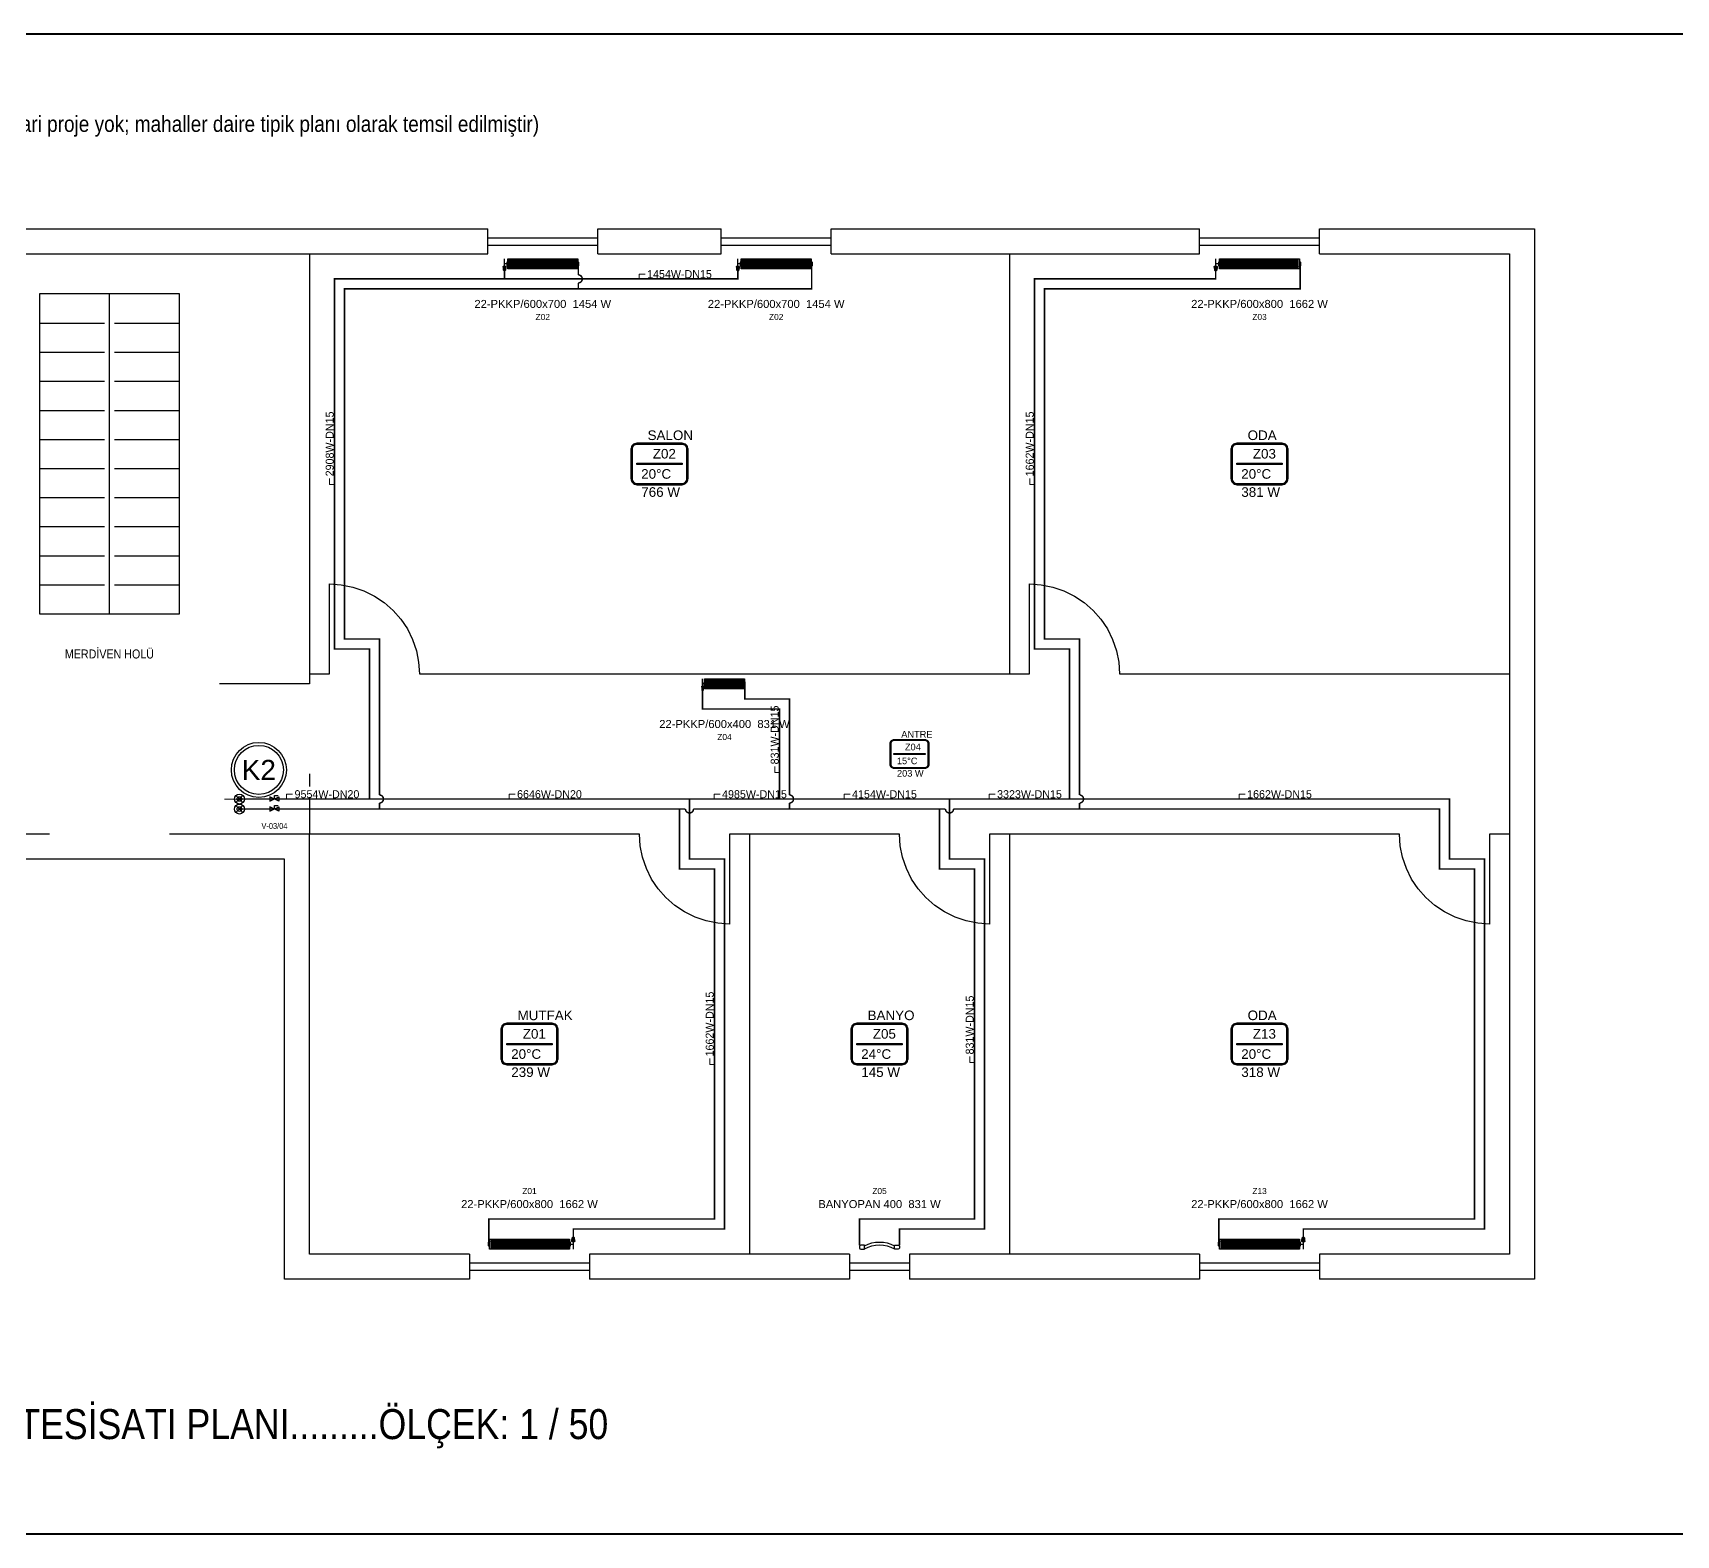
# Model space of a CAD drawing. Header units: centimetres. Extents: x -61 to 10101, y -10257 to 1521.
# Drawn here: x 1623 to 3267, y 19 to 1521 of the extents above; entities that cross this region are included whole.
import ezdxf
from ezdxf.enums import TextEntityAlignment as Align

# ---------------------------------------------------------------- set-up
doc = ezdxf.new("R2010")
doc.units = ezdxf.units.CM
doc.linetypes.add('DASHED', pattern=[1.524, 1.27, -0.254])
for name, color, linetype in [('MTY-ISIKAYBIMAHAL', 2, 'Continuous'), ('MTY-KOLLETÖR', 7, 'Continuous'), ('MTY-RADYATÖR', 2, 'Continuous'), ('MTY-TEFRIS-CIKTI', 250, 'Continuous'), ('MTY-VANA', 1, 'Continuous'), ('ROTAS-BASLIK', 7, 'Continuous'), ('ROTAS-CIHAZ', 135, 'Continuous'), ('ROTAS-DENEME', 1, 'Continuous'), ('ROTAS-ISITMA-CAP', 41, 'Continuous'), ('ROTAS-ISITMA-DONUS', 30, 'DASHED'), ('ROTAS-ISITMA-GIDIS', 10, 'Continuous'), ('ROTAS-MAHAL', 2, 'Continuous'), ('ROTAS-MASKE', 7, 'Continuous'), ('ROTAS-MIMARI-PENCERE', 4, 'Continuous'), ('ROTAS-MIMARI-TEMSILI', 8, 'Continuous'), ('ROTAS-PAFTA', 7, 'Continuous'), ('ROTAS-RADYATOR', 2, 'Continuous'), ('ROTAS-VANA', 1, 'Continuous'), ('STM-ISITMA-CAP', 41, 'Continuous')]:
    doc.layers.add(name, color=color, linetype=linetype)
doc.layers.add('MTY-ISITMA-CAP', color=41, linetype='Continuous', lineweight=0)
doc.styles.add('MTYCAP', font='wturkce.SHX', dxfattribs={"width": 0.65, "height": 20})
doc.styles.add('MTYCAPLT', font='arial.ttf', dxfattribs={"width": 0.65, "height": 1})
doc.styles.add('ROTAS', font='arial.ttf')

# ---------------------------------------------------------------- blocks, each defined once
blk = doc.blocks.new('MTY-RADYATOR Panel')
at = {"layer": 'MTY-RADYATÖR', "color": 15}
for p, q in [((-1.9, 8.2), (-1.4, 11.2)), ((-1.9, 8.2), (1.9, 8.2)), ((1.9, 8), (-1.9, 8)), ((-1.4, 11.2), (1.4, 11.2)), ((-1.3, 11.2), (-1.3, 8.2)), ((-1.1, 11.7), (1.1, 11.7)), ((-1.1, 7.2), (1.1, 7.2)), ((-0.7, 11.2), (-0.7, 8.2)), ((-0.6, 11.9), (0.6, 11.9)), ((0, 11.2), (0, 8.2)), ((0.6, 11.2), (0.6, 8.2)), ((1.3, 11.2), (1.3, 8.2)), ((1.9, 8.2), (1.4, 11.2)), ((3.4, 6.9), (3.8, 6.9)), ((3.4, 3.1), (3.4, 6.9)), ((3.4, 6.3), (3.8, 6.3)), ((3.4, 3.7), (3.8, 3.7)), ((3.4, 3.1), (3.8, 3.1)), ((3.8, 2.8), (3.8, 7.2)), ((3.8, 7.2), (4, 7.2)), ((3.8, 2.8), (4, 2.8)), ((4, 7.2), (4.4, 7.3)), ((4, 2.8), (4, 7.2)), ((4, 2.8), (4.4, 2.7)), ((105.3, 7.2), (104.9, 7.3)), ((105.3, 2.8), (104.9, 2.7)), ((105.3, 2.8), (105.3, 7.2)), ((105.5, 7.2), (105.3, 7.2)), ((105.5, 2.8), (105.3, 2.8)), ((105.5, 2.8), (105.5, 7.2)), ((105.9, 6.9), (105.5, 6.9)), ((105.9, 6.3), (105.5, 6.3)), ((105.9, 3.7), (105.5, 3.7)), ((105.9, 3.1), (105.5, 3.1)), ((105.9, 3.1), (105.9, 6.9))]:
    blk.add_line(p, q, dxfattribs=at)
at = {"layer": 'MTY-RADYATÖR', "color": 15, "ltscale": 0.3}
for p, q in [((0, 7.2), (0, 0)), ((3.8, 5), (0, 5))]:
    blk.add_line(p, q, dxfattribs=at)
at = {"layer": 'MTY-RADYATÖR'}
for p, q in [((5.7, 9), (5.7, 1)), ((6.7, 1), (6.7, 9)), ((7.2, 9), (7.2, 1)), ((8.2, 1), (8.2, 9)), ((8.7, 9), (8.7, 1)), ((9.7, 1), (9.7, 9)), ((10.2, 9), (10.2, 1)), ((11.2, 1), (11.2, 9)), ((11.7, 9), (11.7, 1)), ((12.7, 1), (12.7, 9)), ((13.2, 9), (13.2, 1)), ((14.2, 1), (14.2, 9)), ((14.7, 9), (14.7, 1)), ((15.7, 1), (15.7, 9)), ((16.2, 9), (16.2, 1)), ((17.2, 1), (17.2, 9)), ((17.7, 9), (17.7, 1)), ((18.7, 1), (18.7, 9)), ((19.2, 9), (19.2, 1)), ((20.2, 1), (20.2, 9)), ((20.7, 9), (20.7, 1)), ((21.7, 1), (21.7, 9)), ((22.2, 9), (22.2, 1)), ((23.2, 1), (23.2, 9)), ((23.7, 9), (23.7, 1)), ((24.7, 1), (24.7, 9)), ((25.2, 9), (25.2, 1)), ((26.2, 1), (26.2, 9)), ((26.7, 9), (26.7, 1)), ((27.7, 1), (27.7, 9)), ((28.2, 9), (28.2, 1)), ((29.2, 1), (29.2, 9)), ((29.7, 9), (29.7, 1)), ((30.7, 1), (30.7, 9)), ((31.2, 9), (31.2, 1)), ((32.2, 1), (32.2, 9)), ((32.7, 9), (32.7, 1)), ((33.7, 1), (33.7, 9)), ((34.2, 9), (34.2, 1)), ((35.2, 1), (35.2, 9)), ((35.7, 9), (35.7, 1)), ((36.7, 1), (36.7, 9)), ((37.2, 9), (37.2, 1)), ((38.2, 1), (38.2, 9)), ((38.7, 9), (38.7, 1)), ((39.7, 1), (39.7, 9)), ((40.2, 9), (40.2, 1)), ((41.2, 1), (41.2, 9)), ((41.7, 9), (41.7, 1)), ((42.7, 1), (42.7, 9)), ((43.2, 9), (43.2, 1)), ((44.2, 1), (44.2, 9)), ((44.7, 9), (44.7, 1)), ((45.7, 1), (45.7, 9)), ((46.2, 9), (46.2, 1)), ((47.2, 1), (47.2, 9)), ((47.7, 9), (47.7, 1)), ((48.7, 1), (48.7, 9)), ((49.2, 9), (49.2, 1)), ((50.2, 1), (50.2, 9)), ((50.7, 9), (50.7, 1)), ((51.7, 1), (51.7, 9)), ((52.2, 9), (52.2, 1)), ((53.2, 1), (53.2, 9)), ((53.7, 9), (53.7, 1)), ((54.7, 1), (54.7, 9)), ((55.2, 9), (55.2, 1)), ((56.2, 1), (56.2, 9)), ((56.7, 9), (56.7, 1)), ((57.7, 1), (57.7, 9)), ((58.2, 9), (58.2, 1)), ((59.2, 1), (59.2, 9)), ((59.7, 9), (59.7, 1)), ((60.7, 1), (60.7, 9)), ((61.2, 9), (61.2, 1)), ((62.2, 1), (62.2, 9)), ((62.7, 9), (62.7, 1)), ((63.7, 1), (63.7, 9)), ((64.2, 9), (64.2, 1)), ((65.2, 1), (65.2, 9)), ((65.7, 9), (65.7, 1)), ((66.7, 1), (66.7, 9)), ((67.2, 9), (67.2, 1)), ((68.2, 1), (68.2, 9)), ((68.7, 9), (68.7, 1)), ((69.7, 1), (69.7, 9)), ((70.2, 9), (70.2, 1)), ((71.2, 1), (71.2, 9)), ((71.7, 9), (71.7, 1)), ((72.7, 1), (72.7, 9)), ((73.2, 9), (73.2, 1)), ((74.2, 1), (74.2, 9)), ((74.7, 9), (74.7, 1)), ((75.7, 1), (75.7, 9)), ((76.2, 9), (76.2, 1)), ((77.2, 1), (77.2, 9)), ((77.7, 9), (77.7, 1)), ((78.7, 1), (78.7, 9)), ((79.2, 9), (79.2, 1)), ((80.2, 1), (80.2, 9)), ((80.7, 9), (80.7, 1)), ((81.7, 1), (81.7, 9)), ((82.2, 9), (82.2, 1)), ((83.2, 1), (83.2, 9)), ((83.7, 9), (83.7, 1)), ((84.7, 1), (84.7, 9)), ((85.2, 9), (85.2, 1)), ((86.2, 1), (86.2, 9)), ((86.7, 9), (86.7, 1)), ((87.7, 1), (87.7, 9)), ((88.2, 9), (88.2, 1)), ((89.2, 1), (89.2, 9)), ((89.7, 9), (89.7, 1)), ((90.7, 1), (90.7, 9)), ((91.2, 9), (91.2, 1)), ((92.2, 1), (92.2, 9)), ((92.7, 9), (92.7, 1)), ((93.7, 1), (93.7, 9)), ((94.2, 9), (94.2, 1)), ((95.2, 1), (95.2, 9)), ((95.7, 9), (95.7, 1)), ((96.7, 1), (96.7, 9)), ((97.2, 9), (97.2, 1)), ((98.2, 1), (98.2, 9)), ((98.7, 9), (98.7, 1)), ((99.7, 1), (99.7, 9)), ((100.2, 9), (100.2, 1)), ((101.2, 1), (101.2, 9)), ((101.7, 9), (101.7, 1)), ((102.7, 1), (102.7, 9))]:
    blk.add_line(p, q, dxfattribs=at)
at = {"layer": 'MTY-RADYATÖR', "color": 15}
blk.add_lwpolyline([(4.7, 0), (104.7, 0), (104.7, 10), (4.7, 10)], close=True, dxfattribs=at)
for centre, start, end in [((4.4, 7.5), 274, 350), ((4.4, 2.5), 10, 86), ((104.9, 7.5), 190, 266), ((104.9, 2.5), 94, 170)]:
    blk.add_arc(centre, 0.245, start, end, dxfattribs=at)
at = {"layer": 'MTY-RADYATÖR'}
for centre, start, end in [((6.2, 9), 0, 180), ((6.2, 1), 180, 0), ((7.7, 9), 0, 180), ((7.7, 1), 180, 0), ((9.2, 9), 0, 180), ((9.2, 1), 180, 0), ((10.7, 9), 0, 180), ((10.7, 1), 180, 0), ((12.2, 9), 0, 180), ((12.2, 1), 180, 0), ((13.7, 9), 0, 180), ((13.7, 1), 180, 0), ((15.2, 9), 0, 180), ((15.2, 1), 180, 0), ((16.7, 9), 0, 180), ((16.7, 1), 180, 0), ((18.2, 9), 0, 180), ((18.2, 1), 180, 0), ((19.7, 9), 0, 180), ((19.7, 1), 180, 0), ((21.2, 9), 0, 180), ((21.2, 1), 180, 0), ((22.7, 9), 0, 180), ((22.7, 1), 180, 0), ((24.2, 9), 0, 180), ((24.2, 1), 180, 0), ((25.7, 9), 0, 180), ((25.7, 1), 180, 0), ((27.2, 9), 0, 180), ((27.2, 1), 180, 0), ((28.7, 9), 0, 180), ((28.7, 1), 180, 0), ((30.2, 9), 0, 180), ((30.2, 1), 180, 0), ((31.7, 9), 0, 180), ((31.7, 1), 180, 0), ((33.2, 9), 0, 180), ((33.2, 1), 180, 0), ((34.7, 9), 0, 180), ((34.7, 1), 180, 0), ((36.2, 9), 0, 180), ((36.2, 1), 180, 0), ((37.7, 9), 0, 180), ((37.7, 1), 180, 0), ((39.2, 9), 0, 180), ((39.2, 1), 180, 0), ((40.7, 9), 0, 180), ((40.7, 1), 180, 0), ((42.2, 9), 0, 180), ((42.2, 1), 180, 0), ((43.7, 9), 0, 180), ((43.7, 1), 180, 0), ((45.2, 9), 0, 180), ((45.2, 1), 180, 0), ((46.7, 9), 0, 180), ((46.7, 1), 180, 0), ((48.2, 9), 0, 180), ((48.2, 1), 180, 0), ((49.7, 9), 0, 180), ((49.7, 1), 180, 0), ((51.2, 9), 0, 180), ((51.2, 1), 180, 0), ((52.7, 9), 0, 180), ((52.7, 1), 180, 0), ((54.2, 9), 0, 180), ((54.2, 1), 180, 0), ((55.7, 9), 0, 180), ((55.7, 1), 180, 0), ((57.2, 9), 0, 180), ((57.2, 1), 180, 0), ((58.7, 9), 0, 180), ((58.7, 1), 180, 0), ((60.2, 9), 0, 180), ((60.2, 1), 180, 0), ((61.7, 9), 0, 180), ((61.7, 1), 180, 0), ((63.2, 9), 0, 180), ((63.2, 1), 180, 0), ((64.7, 9), 0, 180), ((64.7, 1), 180, 0), ((66.2, 9), 0, 180), ((66.2, 1), 180, 0), ((67.7, 9), 0, 180), ((67.7, 1), 180, 0), ((69.2, 9), 0, 180), ((69.2, 1), 180, 0), ((70.7, 9), 0, 180), ((70.7, 1), 180, 0), ((72.2, 9), 0, 180), ((72.2, 1), 180, 0), ((73.7, 9), 0, 180), ((73.7, 1), 180, 0), ((75.2, 9), 0, 180), ((75.2, 1), 180, 0), ((76.7, 9), 0, 180), ((76.7, 1), 180, 0), ((78.2, 9), 0, 180), ((78.2, 1), 180, 0), ((79.7, 9), 0, 180), ((79.7, 1), 180, 0), ((81.2, 9), 0, 180), ((81.2, 1), 180, 0), ((82.7, 9), 0, 180), ((82.7, 1), 180, 0), ((84.2, 9), 0, 180), ((84.2, 1), 180, 0), ((85.7, 9), 0, 180), ((85.7, 1), 180, 0), ((87.2, 9), 0, 180), ((87.2, 1), 180, 0), ((88.7, 9), 0, 180), ((88.7, 1), 180, 0), ((90.2, 9), 0, 180), ((90.2, 1), 180, 0), ((91.7, 9), 0, 180), ((91.7, 1), 180, 0), ((93.2, 9), 0, 180), ((93.2, 1), 180, 0), ((94.7, 9), 0, 180), ((94.7, 1), 180, 0), ((96.2, 9), 0, 180), ((96.2, 1), 180, 0), ((97.7, 9), 0, 180), ((97.7, 1), 180, 0), ((99.2, 9), 0, 180), ((99.2, 1), 180, 0), ((100.7, 9), 0, 180), ((100.7, 1), 180, 0), ((102.2, 9), 0, 180), ((102.2, 1), 180, 0)]:
    blk.add_arc(centre, 0.5, start, end, dxfattribs=at)
at = {"layer": 'MTY-RADYATÖR', "color": 15}
for centre, major_axis, start_param, end_param in [((-1.1, 8), (0.584, 0.584), 2.161559, 3.926991), ((-0.6, 11), (0.584, 0.584), 0.785398, 2.161559), ((0.6, 11), (-0.584, 0.584), 4.121626, 5.497787), ((1.1, 8), (0.584, 0.584), 3.926991, 5.692422)]:
    blk.add_ellipse(centre, major_axis=major_axis, ratio=1, start_param=start_param, end_param=end_param, dxfattribs=at)
at = {"layer": 'MTY-RADYATÖR', "style": 'MTYCAPLT', "width": 0.65}
blk.add_attdef('RAD', text='', height=10, dxfattribs=at).set_placement((54.7, 22.5), align=Align.MIDDLE_CENTER)
at = {"layer": 'MTY-TEFRIS-CIKTI', "style": 'MTYCAPLT', "width": 0.65}
blk.add_attdef('NO', text='', height=6, dxfattribs=at).set_placement((54.7, 35), align=Align.MIDDLE_CENTER)
blk = doc.blocks.new('MTY-RADYATOR Banyopan')
at = {"layer": 'MTY-RADYATÖR', "color": 15}
for points in [[(-3, 0), (0, 0), (0, 3), (-3, 3, 0.414214), (-4, 2), (-4, 1, 0.414214)], [(27, 0), (24, 0), (24, 3), (27, 3, -0.414214), (28, 2), (28, 1, -0.414214)]]:
    blk.add_lwpolyline(points, format="xyb", close=True, dxfattribs=at)
at = {"layer": 'MTY-RADYATÖR'}
for centre, radius, start, end in [((12, -20.6), 26.2, 62.7637, 117.2363), ((12, -22.1), 25.4, 61.8807, 118.1193)]:
    blk.add_arc(centre, radius, start, end, dxfattribs=at)
at = {"layer": 'MTY-RADYATÖR', "style": 'MTYCAPLT', "width": 0.65}
blk.add_attdef('RAD', text='', height=10, dxfattribs=at).set_placement((12, 18), align=Align.MIDDLE_CENTER)
at = {"layer": 'MTY-TEFRIS-CIKTI', "style": 'MTYCAPLT', "width": 0.65}
blk.add_attdef('NO', text='', height=6, dxfattribs=at).set_placement((12, 30), align=Align.MIDDLE_CENTER)
blk = doc.blocks.new('MTY-BORU KOLON')
for p, q in [((-3.5, 1.5), (3.5, 8.5)), ((3.5, 1.5), (-3.5, 8.5)), ((6.5, 1.5), (13.5, 8.5)), ((13.5, 1.5), (6.5, 8.5))]:
    blk.add_line(p, q)
at = {"layer": 'MTY-ISITMA-CAP'}
blk.add_line((0, -10), (0, 5), dxfattribs=at)
at = {"layer": 'MTY-KOLLETÖR', "color": 1}
for centre, radius in [((-29.1, 24.4), 27.5), ((0, 5), 5), ((10, 5), 5)]:
    blk.add_circle(centre, radius, dxfattribs=at)
at = {"layer": 'MTY-KOLLETÖR', "color": 7}
blk.add_circle((-29.1, 24.4), 24.5, dxfattribs=at)
at = {"layer": 'MTY-KOLLETÖR', "color": 2}
for centre in [(0, 5), (10, 5)]:
    blk.add_circle(centre, 2.33, dxfattribs=at)
at = {"layer": 'MTY-KOLLETÖR', "color": 7, "style": 'MTYCAPLT'}
blk.add_attdef('K', text='', height=25, dxfattribs=at).set_placement((-29.1, 24.4, 0), align=Align.MIDDLE_CENTER)
at = {"layer": 'STM-ISITMA-CAP', "lineweight": -3, "style": 'MTYCAP', "width": 0.65}
blk.add_attdef('SCCP_001', (10, -21.1), '', height=20, rotation=90, dxfattribs=at)
blk = doc.blocks.new('MTY-KURESEL VANA')
at = {"layer": 'MTY-VANA'}
for p, q in [((0, 0), (0, 8)), ((0, 8), (8, 8))]:
    blk.add_line(p, q, dxfattribs=at)
blk.add_lwpolyline([(-10, 5), (-10, -5), (10, 5), (10, -5), (-10, 5)], dxfattribs=at)
at = {"layer": 'MTY-VANA', "style": 'MTYCAPLT', "width": 0.65}
blk.add_attdef('CAP', text='', height=10, dxfattribs=at).set_placement((-1.1, 0), align=Align.CENTER)
blk = doc.blocks.new('MTY-RADYATOR CAP')
at = {"layer": 'MTY-ISITMA-CAP'}
for q in [(0.75, 0.6), (0, 0)]:
    blk.add_line((0, 0.6), q, dxfattribs=at)
at = {"layer": 'STM-ISITMA-CAP', "lineweight": -3, "style": 'MTYCAP', "width": 0.65}
blk.add_attdef('SCCP_001', (1, 0.1), '', height=1, dxfattribs=at)
blk = doc.blocks.new('MTY-RADYATOR MAHAL')
at = {"layer": 'MTY-ISIKAYBIMAHAL', "color": 2}
for points in [[(-35.7, 18.4), (-35.7, -18.4, 0.414214), (-28.2, -25.9), (28.2, -25.9, 0.414214), (35.7, -18.4), (35.7, 18.4, 0.414214), (28.2, 25.9), (-28.2, 25.9, 0.414214)], [(-34.2, 18.4), (-34.2, -18.4, 0.414214), (-28.2, -24.4), (28.2, -24.4, 0.414214), (34.2, -18.4), (34.2, 18.4, 0.414214), (28.2, 24.4), (-28.2, 24.4, 0.414214)]]:
    blk.add_lwpolyline(points, format="xyb", close=True, dxfattribs=at)
at = {"layer": 'MTY-ISIKAYBIMAHAL', "color": 4}
for points in [[(-35.2, 18.4), (-35.2, -18.4, 0.414214), (-28.2, -25.4), (28.2, -25.4, 0.414214), (35.2, -18.4), (35.2, 18.4, 0.414214), (28.2, 25.4), (-28.2, 25.4, 0.414214)], [(-34.7, 18.4), (-34.7, -18.4, 0.414214), (-28.2, -24.9), (28.2, -24.9, 0.414214), (34.7, -18.4), (34.7, 18.4, 0.414214), (28.2, 24.9), (-28.2, 24.9, 0.414214)]]:
    blk.add_lwpolyline(points, format="xyb", close=True, dxfattribs=at)
at = {"layer": 'MTY-ISIKAYBIMAHAL', "color": 2}
blk.add_lwpolyline([(-28.2, 0.8), (28.2, 0.8), (28.2, -0.8), (-28.2, -0.8)], close=True, dxfattribs=at)
at = {"layer": 'MTY-ISIKAYBIMAHAL', "color": 1, "style": 'MTYCAPLT', "width": 0.65}
for tag, p in [('MAHAL_001', (-14.9, 29.8)), ('NO_001', (-8.3, 6.7))]:
    blk.add_attdef(tag, p, '', height=12, rotation=360, dxfattribs=at)
at = {"layer": 'MTY-ISIKAYBIMAHAL', "color": 4, "style": 'MTYCAPLT', "width": 0.65}
for tag, p in [('DERECE_001', (-22.8, -18.5)), ('ISIKAYBI_001', (-22.7, -41.1))]:
    blk.add_attdef(tag, p, '', height=12, rotation=360, dxfattribs=at)
blk.add_attdef('ALAN', text='', height=12, rotation=360, dxfattribs=at).set_placement((0, -50), align=Align.MIDDLE_CENTER)

msp = doc.modelspace()

# ---------------------------------------------------------------- linework, layer by layer
at = {"layer": 'ROTAS-ISITMA-DONUS', "ltscale": 0.4, "const_width": 1.5}
for points in [[(1970, 745), (1970, 750), (1970, 751, 1), (1970, 759), (1970, 915), (1935, 915), (1935, 1265), (2402.2, 1265), (2402.2, 1287.7)], [(2168.8, 1265), (2168.8, 1271, 1), (2168.8, 1279), (2168.8, 1287.7)], [(2670, 745), (2670, 750), (2670, 751, 1), (2670, 759), (2670, 915), (2635, 915), (2635, 1265), (2890.6, 1265), (2890.6, 1287.7)], [(2380, 745), (2380, 750), (2380, 751, 1), (2380, 759), (2380, 855), (2335.3, 855), (2335.3, 867.7)], [(1830, 745), (2276, 745, 1), (2284, 745), (2536, 745, 1), (2544, 745), (3030, 745), (3030, 685), (3065, 685), (3065, 335), (2809.4, 335), (2809.4, 312.3)]]:
    msp.add_lwpolyline(points, format="xyb", dxfattribs=at)
for points in [[(2270, 745), (2270, 685), (2305, 685), (2305, 335), (2079.4, 335), (2079.4, 312.3)], [(2530, 745), (2530, 685), (2565, 685), (2565, 335), (2450, 335), (2450, 308.8)]]:
    msp.add_lwpolyline(points, dxfattribs=at)
at = {"layer": 'ROTAS-ISITMA-GIDIS', "const_width": 1.5}
for points in [[(1960, 755), (1960, 905), (1925, 905), (1925, 1275), (2328.4, 1275), (2328.4, 1283)], [(2095, 1275), (2095, 1283)], [(2660, 755), (2660, 905), (2625, 905), (2625, 1275), (2806.2, 1275), (2806.2, 1283)], [(2370, 755), (2370, 845), (2293.1, 845), (2293.1, 863)], [(1830, 755), (3040, 755), (3040, 695), (3075, 695), (3075, 325), (2893.8, 325), (2893.8, 317)], [(2280, 755), (2280, 750), (2280, 695), (2315, 695), (2315, 325), (2163.8, 325), (2163.8, 317)], [(2540, 755), (2540, 750), (2540, 695), (2575, 695), (2575, 325), (2490, 325), (2490, 308.8)]]:
    msp.add_lwpolyline(points, dxfattribs=at)
at = {"layer": 'ROTAS-MIMARI-PENCERE'}
for points in [[(2078.3, 1300), (2078.3, 1325)], [(2078.3, 1316.2), (2188.3, 1316.2)], [(2188.3, 1300), (2188.3, 1325)], [(2311.7, 1300), (2311.7, 1325)], [(2311.7, 1316.2), (2421.7, 1316.2)], [(2421.7, 1300), (2421.7, 1325)], [(2790, 1300), (2790, 1325)], [(2790, 1316.2), (2910, 1316.2)], [(2910, 1300), (2910, 1325)], [(2078.3, 1308.8), (2188.3, 1308.8)], [(2311.7, 1308.8), (2421.7, 1308.8)], [(2790, 1308.8), (2910, 1308.8)], [(2060, 300), (2060, 275)], [(2180, 300), (2180, 275)], [(2440, 300), (2440, 275)], [(2500, 300), (2500, 275)], [(2790, 300), (2790, 275)], [(2910, 300), (2910, 275)], [(2060, 291.2), (2180, 291.2)], [(2060, 283.8), (2180, 283.8)], [(2440, 291.2), (2500, 291.2)], [(2440, 283.8), (2500, 283.8)], [(2790, 291.2), (2910, 291.2)], [(2790, 283.8), (2910, 283.8)]]:
    msp.add_lwpolyline(points, dxfattribs=at)
at = {"layer": 'ROTAS-MIMARI-TEMSILI'}
for points in [[(1321.7, 1325), (2078.3, 1325)], [(2188.3, 1325), (2311.7, 1325)], [(2421.7, 1325), (2790, 1325)], [(2910, 1325), (3125, 1325), (3125, 275), (2910, 275)], [(1500, 1300), (1900, 1300)], [(1900, 1300), (2078.3, 1300)], [(1900, 1300), (1900, 880)], [(2188.3, 1300), (2311.7, 1300)], [(2421.7, 1300), (2600, 1300)], [(2600, 1300), (2790, 1300)], [(2600, 1300), (2600, 880)], [(2910, 1300), (3100, 1300)], [(3100, 1300), (3100, 880)], [(1700, 940), (1700, 1260)], [(1630, 1230.9), (1695, 1230.9)], [(1705, 1230.9), (1770, 1230.9)], [(1630, 1201.8), (1695, 1201.8)], [(1705, 1201.8), (1770, 1201.8)], [(1630, 1172.7), (1695, 1172.7)], [(1705, 1172.7), (1770, 1172.7)], [(1630, 1143.6), (1695, 1143.6)], [(1705, 1143.6), (1770, 1143.6)], [(1630, 1114.5), (1695, 1114.5)], [(1705, 1114.5), (1770, 1114.5)], [(1630, 1085.5), (1695, 1085.5)], [(1705, 1085.5), (1770, 1085.5)], [(1630, 1056.4), (1695, 1056.4)], [(1705, 1056.4), (1770, 1056.4)], [(1630, 1027.3), (1695, 1027.3)], [(1705, 1027.3), (1770, 1027.3)], [(1630, 998.2), (1695, 998.2)], [(1705, 998.2), (1770, 998.2)], [(1920, 880), (1920, 970)], [(1920, 970), (1931.7, 969.2), (1943.3, 966.9), (1954.4, 963.1), (1965, 957.9), (1974.8, 951.4), (1983.6, 943.6), (1991.4, 934.8), (1997.9, 925), (2003.1, 914.4), (2006.9, 903.3), (2009.2, 891.7), (2010, 880)], [(2620, 880), (2620, 970)], [(2620, 970), (2631.7, 969.2), (2643.3, 966.9), (2654.4, 963.1), (2665, 957.9), (2674.8, 951.4), (2683.6, 943.6), (2691.4, 934.8), (2697.9, 925), (2703.1, 914.4), (2706.9, 903.3), (2709.2, 891.7), (2710, 880)], [(1630, 969.1), (1695, 969.1)], [(1705, 969.1), (1770, 969.1)], [(1900, 880), (1920, 880)], [(1900, 880), (1900, 870)], [(2010, 880), (2600, 880)], [(2600, 880), (2620, 880)], [(2710, 880), (3100, 880)], [(3100, 880), (3100, 720)], [(1900, 870), (1810, 870)], [(1900, 780), (1900, 720)], [(1640, 720), (1500, 720)], [(1900, 720), (1760, 720)], [(1900, 300), (1900, 720)], [(2230, 720), (1900, 720)], [(2320, 630), (2308.3, 630.8), (2296.7, 633.1), (2285.6, 636.9), (2275, 642.1), (2265.2, 648.6), (2256.4, 656.4), (2248.6, 665.2), (2242.1, 675), (2236.9, 685.6), (2233.1, 696.7), (2230.8, 708.3), (2230, 720)], [(2340, 720), (2320, 720)], [(2320, 720), (2320, 630)], [(2490, 720), (2340, 720)], [(2340, 720), (2340, 300)], [(2580, 630), (2568.3, 630.8), (2556.7, 633.1), (2545.6, 636.9), (2535, 642.1), (2525.2, 648.6), (2516.4, 656.4), (2508.6, 665.2), (2502.1, 675), (2496.9, 685.6), (2493.1, 696.7), (2490.8, 708.3), (2490, 720)], [(2600, 720), (2580, 720)], [(2580, 720), (2580, 630)], [(2990, 720), (2600, 720)], [(2600, 720), (2600, 300)], [(3080, 630), (3068.3, 630.8), (3056.7, 633.1), (3045.6, 636.9), (3035, 642.1), (3025.2, 648.6), (3016.4, 656.4), (3008.6, 665.2), (3002.1, 675), (2996.9, 685.6), (2993.1, 696.7), (2990.8, 708.3), (2990, 720)], [(3100, 720), (3080, 720)], [(3080, 720), (3080, 630)], [(3100, 720), (3100, 300)], [(2060, 275), (1875, 275), (1875, 695), (1525, 695), (1525, 275)], [(2060, 300), (1900, 300)], [(2340, 300), (2180, 300)], [(2440, 300), (2340, 300)], [(2600, 300), (2500, 300)], [(2790, 300), (2600, 300)], [(3100, 300), (2910, 300)], [(2440, 275), (2180, 275)], [(2790, 275), (2500, 275)]]:
    msp.add_lwpolyline(points, dxfattribs=at)
msp.add_lwpolyline([(1630, 940), (1770, 940), (1770, 1260), (1630, 1260)], close=True, dxfattribs=at)

# ---------------------------------------------------------------- block references
at = {"layer": 'ROTAS-CIHAZ'}
ref = msp.add_blockref('MTY-BORU KOLON', (1825, 755), dxfattribs=dict(at, rotation=-90))
ref.add_attrib('K', 'K2', dxfattribs={"layer": 'MTY-KOLLETÖR', "color": 7, "height": 20, "style": 'MTYCAPLT'}).set_placement((1849.4, 784.1, 0), align=Align.MIDDLE_CENTER)
at = {"layer": 'ROTAS-VANA', "xscale": 0.45, "yscale": 0.45}
for p in [(1865, 755), (1865, 745)]:
    msp.add_blockref('MTY-KURESEL VANA', p, dxfattribs=at)

# ---------------------------------------------------------------- wipeouts: each hides what was drawn before it
for points in [[(1267.7, 1418), (2124.3, 1418), (2124.3, 1442), (1267.7, 1442)], [(1665.7, 893.2), (1729.8, 893.2), (1729.8, 906.8), (1665.7, 906.8)], [(1264.2, 107.5), (2120.8, 107.5), (2120.8, 152.5), (1264.2, 152.5)]]:
    msp.add_wipeout(points).dxf.layer = 'ROTAS-MASKE'

# ---------------------------------------------------------------- next in the draw order: texts
at = {"layer": 'ROTAS-BASLIK', "style": 'ROTAS', "width": 0.85}
msp.add_text('ZEMİN KAT RADYATÖR TESİSATI PLANI.........ÖLÇEK: 1 / 50', height=30, dxfattribs=at).set_placement((1700, 130), align=Align.MIDDLE_CENTER)
at = {"layer": 'ROTAS-DENEME', "style": 'ROTAS', "width": 0.85}
msp.add_text('DENEME – temsili mahal yerleşimi (mimari proje yok; mahaller daire tipik planı olarak temsil edilmiştir)', height=16, dxfattribs=at).set_placement((1700, 1430), align=Align.MIDDLE_CENTER)
at = {"layer": 'ROTAS-MIMARI-TEMSILI', "style": 'ROTAS', "width": 0.85}
msp.add_text('MERDİVEN HOLÜ', height=9, dxfattribs=at).set_placement((1700, 900), align=Align.MIDDLE_CENTER)

# ---------------------------------------------------------------- next in the draw order: wipeouts: each hides what was drawn before it
for points in [[(2226.6, 1277), (2273.4, 1277), (2273.4, 1287.4), (2226.6, 1287.4)], [(2074.1, 1244), (2188.5, 1244), (2188.5, 1256), (2074.1, 1256)], [(2307.5, 1244), (2421.9, 1244), (2421.9, 1256), (2307.5, 1256)], [(2790.8, 1244), (2905.2, 1244), (2905.2, 1256), (2790.8, 1256)], [(2278.8, 1042.8), (2278.8, 1123.6), (2221.2, 1123.6), (2221.2, 1042.8)], [(2878.8, 1042.8), (2878.8, 1123.6), (2821.2, 1123.6), (2821.2, 1042.8)], [(1923, 1066.6), (1923, 1113.4), (1912.6, 1113.4), (1912.6, 1066.6)], [(2623, 1066.6), (2623, 1113.4), (2612.6, 1113.4), (2612.6, 1066.6)], [(2258.2, 824), (2367.8, 824), (2367.8, 836), (2258.2, 836)], [(1874.1, 757), (1920.9, 757), (1920.9, 767.4), (1874.1, 767.4)], [(2096.6, 757), (2143.4, 757), (2143.4, 767.4), (2096.6, 767.4)], [(2301.6, 757), (2348.4, 757), (2348.4, 767.4), (2301.6, 767.4)], [(2431.6, 757), (2478.4, 757), (2478.4, 767.4), (2431.6, 767.4)], [(2576.6, 757), (2623.4, 757), (2623.4, 767.4), (2576.6, 767.4)], [(2826.6, 757), (2873.4, 757), (2873.4, 767.4), (2826.6, 767.4)], [(1851.3, 723.5), (1875.7, 723.5), (1875.7, 732.5), (1851.3, 732.5)], [(2148.8, 462.8), (2148.8, 543.6), (2091.2, 543.6), (2091.2, 462.8)], [(2498.8, 462.8), (2498.8, 543.6), (2441.2, 543.6), (2441.2, 462.8)], [(2878.8, 462.8), (2878.8, 543.6), (2821.2, 543.6), (2821.2, 462.8)], [(2303, 486.6), (2303, 533.4), (2292.6, 533.4), (2292.6, 486.6)], [(2563, 488.6), (2563, 531.4), (2552.6, 531.4), (2552.6, 488.6)], [(2060.8, 344), (2175.2, 344), (2175.2, 356), (2060.8, 356)], [(2420.4, 344), (2515.6, 344), (2515.6, 356), (2420.4, 356)], [(2790.8, 344), (2905.2, 344), (2905.2, 356), (2790.8, 356)]]:
    msp.add_wipeout(points).dxf.layer = 'ROTAS-MASKE'

# ---------------------------------------------------------------- next in the draw order: block references
at = {"layer": 'ROTAS-ISITMA-CAP'}
ref = msp.add_blockref('MTY-RADYATOR CAP', (2229.6, 1275), dxfattribs=dict(at, xscale=8, yscale=8))
ref.add_attrib('SCCP_001', '1454W-DN15', (2237.6, 1275.8), dxfattribs={"layer": 'STM-ISITMA-CAP', "height": 8, "style": 'MTYCAP'})
ref = msp.add_blockref('MTY-RADYATOR CAP', (1925, 1069.6), dxfattribs=dict(at, xscale=8, yscale=8, rotation=90))
ref.add_attrib('SCCP_001', '2908W-DN15', (1924.2, 1077.6), dxfattribs={"layer": 'STM-ISITMA-CAP', "height": 8, "rotation": 90, "style": 'MTYCAP'})
ref = msp.add_blockref('MTY-RADYATOR CAP', (2625, 1069.6), dxfattribs=dict(at, xscale=8, yscale=8, rotation=90))
ref.add_attrib('SCCP_001', '1662W-DN15', (2624.2, 1077.6), dxfattribs={"layer": 'STM-ISITMA-CAP', "height": 8, "rotation": 90, "style": 'MTYCAP'})
ref = msp.add_blockref('MTY-RADYATOR CAP', (1877.1, 755), dxfattribs=dict(at, xscale=8, yscale=8))
ref.add_attrib('SCCP_001', '9554W-DN20', (1885.1, 755.8), dxfattribs={"layer": 'STM-ISITMA-CAP', "height": 8, "style": 'MTYCAP'})
ref = msp.add_blockref('MTY-RADYATOR CAP', (2099.6, 755), dxfattribs=dict(at, xscale=8, yscale=8))
ref.add_attrib('SCCP_001', '6646W-DN20', (2107.6, 755.8), dxfattribs={"layer": 'STM-ISITMA-CAP', "height": 8, "style": 'MTYCAP'})
ref = msp.add_blockref('MTY-RADYATOR CAP', (2304.6, 755), dxfattribs=dict(at, xscale=8, yscale=8))
ref.add_attrib('SCCP_001', '4985W-DN15', (2312.6, 755.8), dxfattribs={"layer": 'STM-ISITMA-CAP', "height": 8, "style": 'MTYCAP'})
ref = msp.add_blockref('MTY-RADYATOR CAP', (2434.6, 755), dxfattribs=dict(at, xscale=8, yscale=8))
ref.add_attrib('SCCP_001', '4154W-DN15', (2442.6, 755.8), dxfattribs={"layer": 'STM-ISITMA-CAP', "height": 8, "style": 'MTYCAP'})
ref = msp.add_blockref('MTY-RADYATOR CAP', (2579.6, 755), dxfattribs=dict(at, xscale=8, yscale=8))
ref.add_attrib('SCCP_001', '3323W-DN15', (2587.6, 755.8), dxfattribs={"layer": 'STM-ISITMA-CAP', "height": 8, "style": 'MTYCAP'})
ref = msp.add_blockref('MTY-RADYATOR CAP', (2829.6, 755), dxfattribs=dict(at, xscale=8, yscale=8))
ref.add_attrib('SCCP_001', '1662W-DN15', (2837.6, 755.8), dxfattribs={"layer": 'STM-ISITMA-CAP', "height": 8, "style": 'MTYCAP'})
ref = msp.add_blockref('MTY-RADYATOR CAP', (2305, 489.6), dxfattribs=dict(at, xscale=8, yscale=8, rotation=90))
ref.add_attrib('SCCP_001', '1662W-DN15', (2304.2, 497.6), dxfattribs={"layer": 'STM-ISITMA-CAP', "height": 8, "rotation": 90, "style": 'MTYCAP'})
ref = msp.add_blockref('MTY-RADYATOR CAP', (2565, 491.6), dxfattribs=dict(at, xscale=8, yscale=8, rotation=90))
ref.add_attrib('SCCP_001', '831W-DN15', (2564.2, 499.6), dxfattribs={"layer": 'STM-ISITMA-CAP', "height": 8, "rotation": 90, "style": 'MTYCAP'})
at = {"layer": 'ROTAS-MAHAL'}
ref = msp.add_blockref('MTY-RADYATOR MAHAL', (2250, 1090), dxfattribs=dict(at, xscale=0.8, yscale=0.8))
ref.add_attrib('DERECE_001', '20°C', (2231.7, 1075.2), dxfattribs={"layer": 'MTY-ISIKAYBIMAHAL', "color": 4, "height": 9.6, "rotation": 360, "style": 'MTYCAPLT'})
ref.add_attrib('MAHAL_001', 'SALON', (2238.1, 1113.9), dxfattribs={"layer": 'MTY-ISIKAYBIMAHAL', "color": 1, "height": 9.6, "rotation": 360, "style": 'MTYCAPLT'})
ref.add_attrib('ISIKAYBI_001', '766 W', (2231.8, 1057.1), dxfattribs={"layer": 'MTY-ISIKAYBIMAHAL', "color": 4, "height": 9.6, "rotation": 360, "style": 'MTYCAPLT'})
ref.add_attrib('NO_001', 'Z02', (2243.3, 1095.4), dxfattribs={"layer": 'MTY-ISIKAYBIMAHAL', "color": 1, "height": 9.6, "rotation": 360, "style": 'MTYCAPLT'})
ref = msp.add_blockref('MTY-RADYATOR MAHAL', (2850, 1090), dxfattribs=dict(at, xscale=0.8, yscale=0.8))
ref.add_attrib('DERECE_001', '20°C', (2831.7, 1075.2), dxfattribs={"layer": 'MTY-ISIKAYBIMAHAL', "color": 4, "height": 9.6, "rotation": 360, "style": 'MTYCAPLT'})
ref.add_attrib('MAHAL_001', 'ODA', (2838.1, 1113.9), dxfattribs={"layer": 'MTY-ISIKAYBIMAHAL', "color": 1, "height": 9.6, "rotation": 360, "style": 'MTYCAPLT'})
ref.add_attrib('ISIKAYBI_001', '381 W', (2831.8, 1057.1), dxfattribs={"layer": 'MTY-ISIKAYBIMAHAL', "color": 4, "height": 9.6, "rotation": 360, "style": 'MTYCAPLT'})
ref.add_attrib('NO_001', 'Z03', (2843.3, 1095.4), dxfattribs={"layer": 'MTY-ISIKAYBIMAHAL', "color": 1, "height": 9.6, "rotation": 360, "style": 'MTYCAPLT'})
ref = msp.add_blockref('MTY-RADYATOR MAHAL', (2120, 510), dxfattribs=dict(at, xscale=0.8, yscale=0.8))
ref.add_attrib('DERECE_001', '20°C', (2101.7, 495.2), dxfattribs={"layer": 'MTY-ISIKAYBIMAHAL', "color": 4, "height": 9.6, "rotation": 360, "style": 'MTYCAPLT'})
ref.add_attrib('MAHAL_001', 'MUTFAK', (2108.1, 533.9), dxfattribs={"layer": 'MTY-ISIKAYBIMAHAL', "color": 1, "height": 9.6, "rotation": 360, "style": 'MTYCAPLT'})
ref.add_attrib('ISIKAYBI_001', '239 W', (2101.8, 477.1), dxfattribs={"layer": 'MTY-ISIKAYBIMAHAL', "color": 4, "height": 9.6, "rotation": 360, "style": 'MTYCAPLT'})
ref.add_attrib('NO_001', 'Z01', (2113.3, 515.4), dxfattribs={"layer": 'MTY-ISIKAYBIMAHAL', "color": 1, "height": 9.6, "rotation": 360, "style": 'MTYCAPLT'})
ref = msp.add_blockref('MTY-RADYATOR MAHAL', (2470, 510), dxfattribs=dict(at, xscale=0.8, yscale=0.8))
ref.add_attrib('DERECE_001', '24°C', (2451.7, 495.2), dxfattribs={"layer": 'MTY-ISIKAYBIMAHAL', "color": 4, "height": 9.6, "rotation": 360, "style": 'MTYCAPLT'})
ref.add_attrib('MAHAL_001', 'BANYO', (2458.1, 533.9), dxfattribs={"layer": 'MTY-ISIKAYBIMAHAL', "color": 1, "height": 9.6, "rotation": 360, "style": 'MTYCAPLT'})
ref.add_attrib('ISIKAYBI_001', '145 W', (2451.8, 477.1), dxfattribs={"layer": 'MTY-ISIKAYBIMAHAL', "color": 4, "height": 9.6, "rotation": 360, "style": 'MTYCAPLT'})
ref.add_attrib('NO_001', 'Z05', (2463.3, 515.4), dxfattribs={"layer": 'MTY-ISIKAYBIMAHAL', "color": 1, "height": 9.6, "rotation": 360, "style": 'MTYCAPLT'})
ref = msp.add_blockref('MTY-RADYATOR MAHAL', (2850, 510), dxfattribs=dict(at, xscale=0.8, yscale=0.8))
ref.add_attrib('DERECE_001', '20°C', (2831.7, 495.2), dxfattribs={"layer": 'MTY-ISIKAYBIMAHAL', "color": 4, "height": 9.6, "rotation": 360, "style": 'MTYCAPLT'})
ref.add_attrib('MAHAL_001', 'ODA', (2838.1, 533.9), dxfattribs={"layer": 'MTY-ISIKAYBIMAHAL', "color": 1, "height": 9.6, "rotation": 360, "style": 'MTYCAPLT'})
ref.add_attrib('ISIKAYBI_001', '318 W', (2831.8, 477.1), dxfattribs={"layer": 'MTY-ISIKAYBIMAHAL', "color": 4, "height": 9.6, "rotation": 360, "style": 'MTYCAPLT'})
ref.add_attrib('NO_001', 'Z13', (2843.3, 515.4), dxfattribs={"layer": 'MTY-ISIKAYBIMAHAL', "color": 1, "height": 9.6, "rotation": 360, "style": 'MTYCAPLT'})

# ---------------------------------------------------------------- next in the draw order: texts
at = {"layer": 'ROTAS-VANA', "style": 'ROTAS', "width": 0.85}
msp.add_text('V-03/04', height=6, dxfattribs=at).set_placement((1865, 728), align=Align.MIDDLE_CENTER)

# ---------------------------------------------------------------- next in the draw order: wipeouts: each hides what was drawn before it
for points in [[(2124.9, 1232.5), (2138.7, 1232.5), (2138.7, 1241.5), (2124.9, 1241.5)], [(2358.3, 1232.5), (2372.1, 1232.5), (2372.1, 1241.5), (2358.3, 1241.5)], [(2841.6, 1232.5), (2855.4, 1232.5), (2855.4, 1241.5), (2841.6, 1241.5)], [(2306.6, 812.5), (2320.4, 812.5), (2320.4, 821.5), (2306.6, 821.5)], [(2111.6, 358.5), (2125.4, 358.5), (2125.4, 367.5), (2111.6, 367.5)], [(2461.6, 358.5), (2475.4, 358.5), (2475.4, 367.5), (2461.6, 367.5)], [(2841.6, 358.5), (2855.4, 358.5), (2855.4, 367.5), (2841.6, 367.5)]]:
    msp.add_wipeout(points).dxf.layer = 'ROTAS-MASKE'

# ---------------------------------------------------------------- next in the draw order: block references
at = {"layer": 'ROTAS-RADYATOR'}
ref = msp.add_blockref('MTY-RADYATOR Panel', (2095, 1295), dxfattribs=dict(at, xscale=-0.7, rotation=180))
ref.add_attrib('RAD', '22-PKKP/600x700  1454 W', dxfattribs={"layer": 'MTY-RADYATÖR', "height": 8, "style": 'MTYCAPLT'}).set_placement((2133.3, 1250), align=Align.MIDDLE_CENTER)
ref.add_attrib('NO', 'Z02', dxfattribs={"layer": 'MTY-TEFRIS-CIKTI', "height": 6, "style": 'MTYCAPLT'}).set_placement((2133.3, 1237), align=Align.MIDDLE_CENTER)
ref = msp.add_blockref('MTY-RADYATOR Panel', (2328.4, 1295), dxfattribs=dict(at, xscale=-0.7, rotation=180))
ref.add_attrib('RAD', '22-PKKP/600x700  1454 W', dxfattribs={"layer": 'MTY-RADYATÖR', "height": 8, "style": 'MTYCAPLT'}).set_placement((2366.7, 1250), align=Align.MIDDLE_CENTER)
ref.add_attrib('NO', 'Z02', dxfattribs={"layer": 'MTY-TEFRIS-CIKTI', "height": 6, "style": 'MTYCAPLT'}).set_placement((2366.7, 1237), align=Align.MIDDLE_CENTER)
ref = msp.add_blockref('MTY-RADYATOR Panel', (2806.2, 1295), dxfattribs=dict(at, xscale=-0.8, rotation=180))
ref.add_attrib('RAD', '22-PKKP/600x800  1662 W', dxfattribs={"layer": 'MTY-RADYATÖR', "height": 8, "style": 'MTYCAPLT'}).set_placement((2850, 1250), align=Align.MIDDLE_CENTER)
ref.add_attrib('NO', 'Z03', dxfattribs={"layer": 'MTY-TEFRIS-CIKTI', "height": 6, "style": 'MTYCAPLT'}).set_placement((2850, 1237), align=Align.MIDDLE_CENTER)
ref = msp.add_blockref('MTY-RADYATOR Panel', (2293.1, 875), dxfattribs=dict(at, xscale=-0.4, rotation=180))
ref.add_attrib('RAD', '22-PKKP/600x400  831 W', dxfattribs={"layer": 'MTY-RADYATÖR', "height": 8, "style": 'MTYCAPLT'}).set_placement((2315, 830), align=Align.MIDDLE_CENTER)
ref.add_attrib('NO', 'Z04', dxfattribs={"layer": 'MTY-TEFRIS-CIKTI', "height": 6, "style": 'MTYCAPLT'}).set_placement((2315, 817), align=Align.MIDDLE_CENTER)
ref = msp.add_blockref('MTY-RADYATOR Panel', (2163.8, 305), dxfattribs=dict(at, xscale=-0.8))
ref.add_attrib('RAD', '22-PKKP/600x800  1662 W', dxfattribs={"layer": 'MTY-RADYATÖR', "height": 8, "style": 'MTYCAPLT'}).set_placement((2120, 350), align=Align.MIDDLE_CENTER)
ref.add_attrib('NO', 'Z01', dxfattribs={"layer": 'MTY-TEFRIS-CIKTI', "height": 6, "style": 'MTYCAPLT'}).set_placement((2120, 363), align=Align.MIDDLE_CENTER)
ref = msp.add_blockref('MTY-RADYATOR Banyopan', (2485, 305), dxfattribs=dict(at, xscale=-1.25, yscale=1.25))
ref.add_attrib('RAD', 'BANYOPAN 400  831 W', dxfattribs={"layer": 'MTY-RADYATÖR', "height": 8, "style": 'MTYCAPLT'}).set_placement((2470, 350), align=Align.MIDDLE_CENTER)
ref.add_attrib('NO', 'Z05', dxfattribs={"layer": 'MTY-TEFRIS-CIKTI', "height": 6, "style": 'MTYCAPLT'}).set_placement((2470, 363), align=Align.MIDDLE_CENTER)
ref = msp.add_blockref('MTY-RADYATOR Panel', (2893.8, 305), dxfattribs=dict(at, xscale=-0.8))
ref.add_attrib('RAD', '22-PKKP/600x800  1662 W', dxfattribs={"layer": 'MTY-RADYATÖR', "height": 8, "style": 'MTYCAPLT'}).set_placement((2850, 350), align=Align.MIDDLE_CENTER)
ref.add_attrib('NO', 'Z13', dxfattribs={"layer": 'MTY-TEFRIS-CIKTI', "height": 6, "style": 'MTYCAPLT'}).set_placement((2850, 363), align=Align.MIDDLE_CENTER)

# ---------------------------------------------------------------- next in the draw order: wipeouts: each hides what was drawn before it
msp.add_wipeout([(2519.8, 767.5), (2519.8, 823.1), (2480.2, 823.1), (2480.2, 767.5)]).dxf.layer = 'ROTAS-MASKE'

# ---------------------------------------------------------------- next in the draw order: block references
at = {"layer": 'ROTAS-MAHAL'}
ref = msp.add_blockref('MTY-RADYATOR MAHAL', (2500, 800), dxfattribs=dict(at, xscale=0.55, yscale=0.55))
ref.add_attrib('DERECE_001', '15°C', (2487.4, 789.8), dxfattribs={"layer": 'MTY-ISIKAYBIMAHAL', "color": 4, "height": 6.6, "rotation": 360, "style": 'MTYCAPLT'})
ref.add_attrib('MAHAL_001', 'ANTRE', (2491.8, 816.4), dxfattribs={"layer": 'MTY-ISIKAYBIMAHAL', "color": 1, "height": 6.6, "rotation": 360, "style": 'MTYCAPLT'})
ref.add_attrib('ISIKAYBI_001', '203 W', (2487.5, 777.4), dxfattribs={"layer": 'MTY-ISIKAYBIMAHAL', "color": 4, "height": 6.6, "rotation": 360, "style": 'MTYCAPLT'})
ref.add_attrib('NO_001', 'Z04', (2495.4, 803.7), dxfattribs={"layer": 'MTY-ISIKAYBIMAHAL', "color": 1, "height": 6.6, "rotation": 360, "style": 'MTYCAPLT'})

# ---------------------------------------------------------------- next in the draw order: wipeouts: each hides what was drawn before it
msp.add_wipeout([(2368, 778.6), (2368, 821.4), (2357.6, 821.4), (2357.6, 778.6)]).dxf.layer = 'ROTAS-MASKE'

# ---------------------------------------------------------------- next in the draw order: linework, layer by layer
at = {"layer": 'ROTAS-PAFTA', "const_width": 2}
msp.add_lwpolyline([(100, 20), (3300, 20), (3300, 1520), (100, 1520)], close=True, dxfattribs=at)

# ---------------------------------------------------------------- next in the draw order: block references
at = {"layer": 'ROTAS-ISITMA-CAP'}
ref = msp.add_blockref('MTY-RADYATOR CAP', (2370, 781.6), dxfattribs=dict(at, xscale=8, yscale=8, rotation=90))
ref.add_attrib('SCCP_001', '831W-DN15', (2369.2, 789.6), dxfattribs={"layer": 'STM-ISITMA-CAP', "height": 8, "rotation": 90, "style": 'MTYCAP'})

doc.saveas('drawing.dxf')
